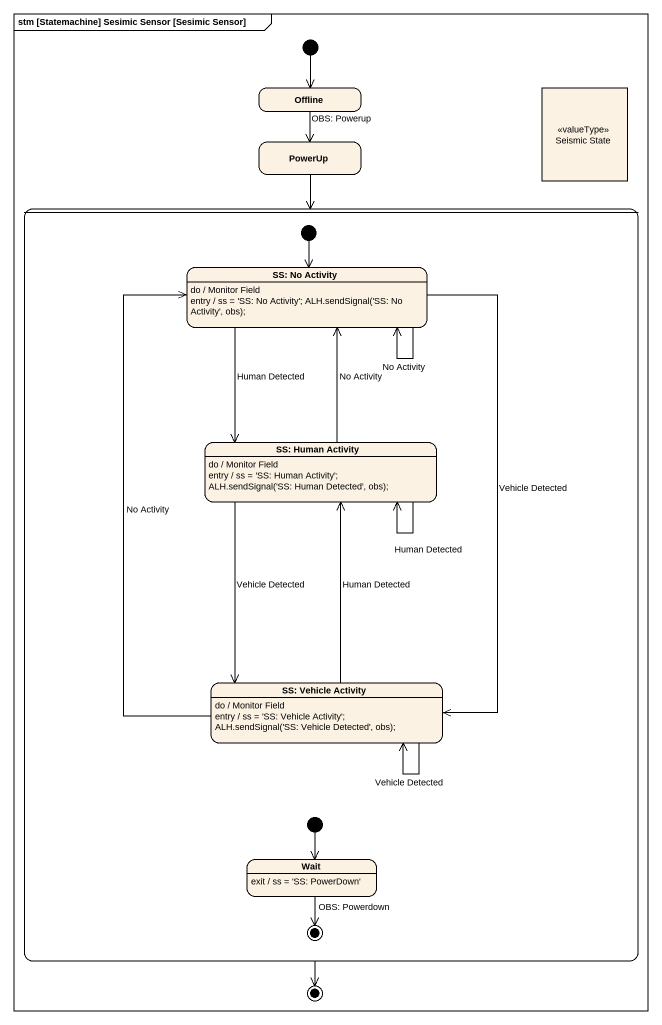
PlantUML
@startuml
mainframe stm [Statemachine] Sesimic Sensor [Sesimic Sensor]
hide empty description
state Offline
state "Seismic State" as Seismic_State <<valueType>>
state PowerUp
state " " as state1 {
  state initial2 <<start>>
  state "SS: No Activity" as SS_No_Activity
  SS_No_Activity : do / Monitor Field
  SS_No_Activity : entry / ss = 'SS: No Activity'; ALH.sendSignal('SS: No Activity', obs);
  state "SS: Human Activity" as SS_Human_Activity
  SS_Human_Activity : do / Monitor Field
  SS_Human_Activity : entry / ss = 'SS: Human Activity'; ALH.sendSignal('SS: Human Detected', obs);
  state "SS: Vehicle Activity" as SS_Vehicle_Activity
  SS_Vehicle_Activity : do / Monitor Field
  SS_Vehicle_Activity : entry / ss = 'SS: Vehicle Activity'; ALH.sendSignal('SS: Vehicle Detected', obs);
  state initial3 <<start>>
  state Wait
  Wait : exit / ss = 'SS: PowerDown'
  Wait --> [*] : OBS: Powerdown
}
[*] --> Offline
Offline --> PowerUp : OBS: Powerup
PowerUp --> state1
initial2 --> SS_No_Activity
SS_No_Activity --> SS_No_Activity : No Activity
SS_No_Activity --> SS_Human_Activity : Human Detected
SS_No_Activity --> SS_Vehicle_Activity : Vehicle Detected
SS_Human_Activity -up-> SS_No_Activity : No Activity
SS_Human_Activity --> SS_Human_Activity : Human Detected
SS_Human_Activity --> SS_Vehicle_Activity : Vehicle Detected
SS_Vehicle_Activity -up-> SS_No_Activity : No Activity
SS_Vehicle_Activity -up-> SS_Human_Activity : Human Detected
SS_Vehicle_Activity --> SS_Vehicle_Activity : Vehicle Detected
initial3 --> Wait
state1 --> [*]
@enduml
